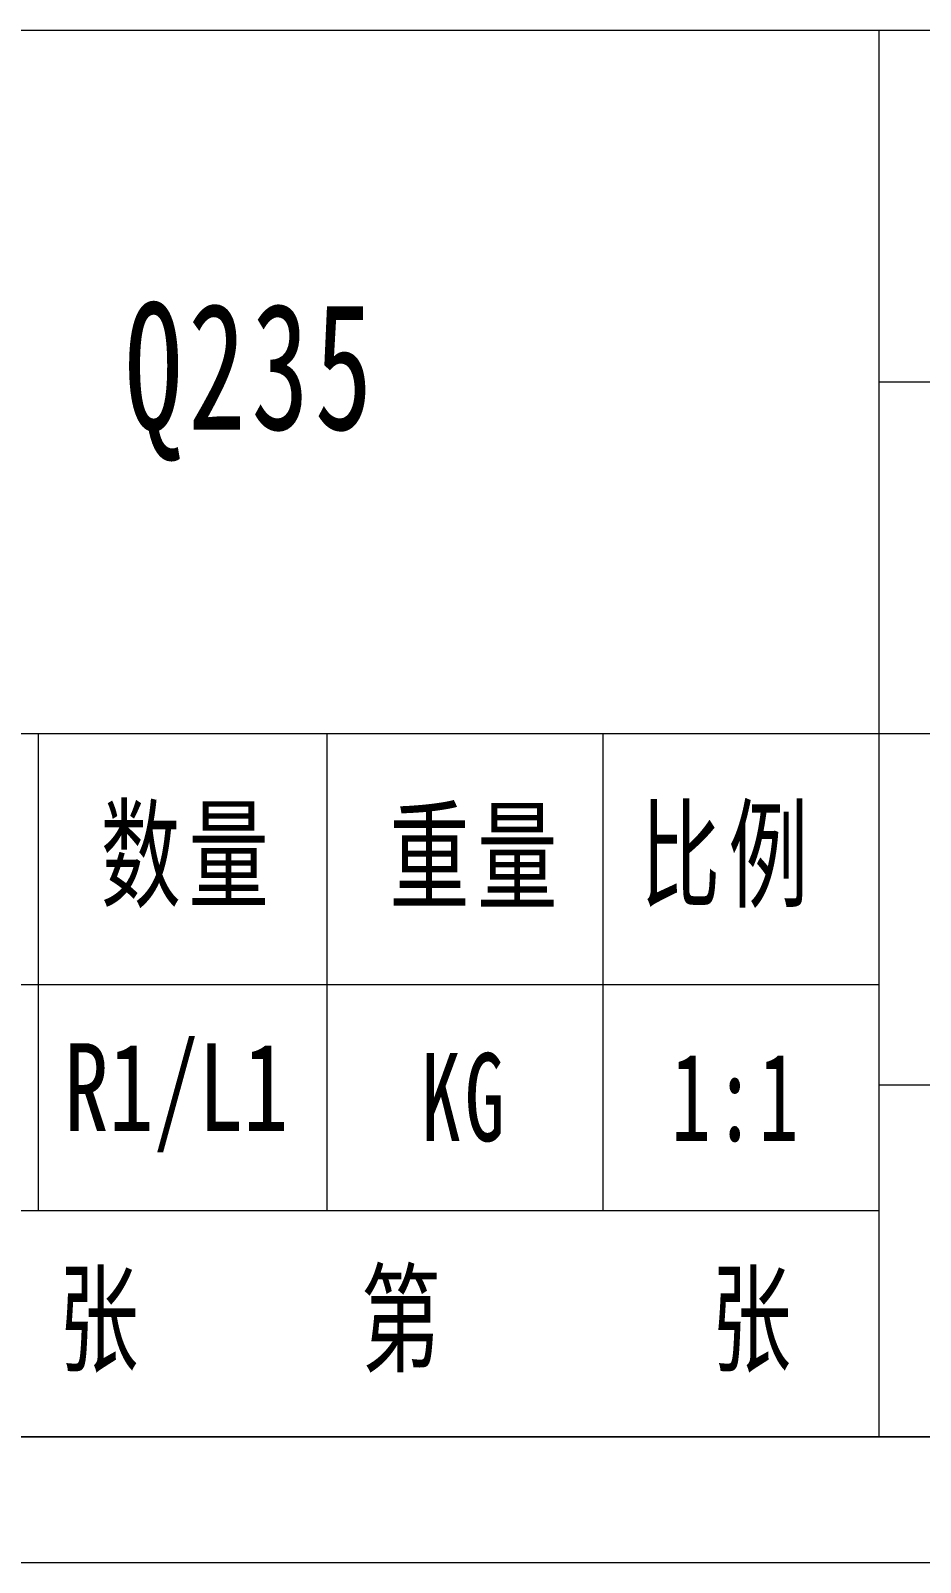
# Model space of a CAD drawing. Header units: millimetres. Extents: x -15766 to 80009, y -9701 to 15159.
# Drawn here: x -5960.6 to -5925.1, y 2838.5 to 2899.5 of the extents above; entities that cross this region are included whole.
import ezdxf

# ---------------------------------------------------------------- set-up
doc = ezdxf.new("R2010")
doc.units = ezdxf.units.MM
for name, color, linetype, lineweight in [('CDRAFT0', 7, 'Continuous', 18), ('title_frame', 7, 'Continuous', 18), ('尺寸线层', 3, 'Continuous', 18), ('粗实线层_1', 7, 'Continuous', 15), ('细实线层', 7, 'Continuous', 18)]:
    doc.layers.add(name, color=color, linetype=linetype, lineweight=lineweight)
doc.styles.add('标准', font='', dxfattribs={"width": 0.667})
doc.styles.get('标准').set_extended_font_data('宋体')

# ---------------------------------------------------------------- blocks, each defined once
blk = doc.blocks.new('*X1582')
at = {"layer": 'CDRAFT0'}
blk.add_line((0, 0), (420, 0), dxfattribs=at)
at = {"layer": '粗实线层_1'}
blk.add_line((25, 5), (415, 5), dxfattribs=at)

msp = doc.modelspace()

# ---------------------------------------------------------------- linework, layer by layer
at = {"layer": '粗实线层_1'}
for p, q in [((-5876.78947, 2899.48453), (-6056.78947, 2899.48453)), ((-5926.78947, 2899.48453), (-5926.78947, 2843.48453)), ((-5876.78947, 2885.48453), (-5926.78947, 2885.48453)), ((-5926.78947, 2871.48453), (-6056.78947, 2871.48453)), ((-5960.28947, 2871.48453), (-5960.28947, 2852.48453)), ((-5948.78947, 2871.48453), (-5948.78947, 2852.48453)), ((-5937.78947, 2871.48453), (-5937.78947, 2852.48453)), ((-5876.78947, 2871.48453), (-5926.78947, 2871.48453)), ((-5876.78947, 2857.48453), (-5926.78947, 2857.48453)), ((-5926.78947, 2852.48453), (-5976.78947, 2852.48453)), ((-5876.78947, 2843.48453), (-6056.78947, 2843.48453))]:
    msp.add_line(p, q, dxfattribs=at)
at = {"layer": '细实线层'}
msp.add_line((-5926.78947, 2861.48453), (-5976.78947, 2861.48453), dxfattribs=at)

# ---------------------------------------------------------------- block references
at = {"layer": 'title_frame'}
msp.add_blockref('*X1582', (-6291.78947, 2838.48453), dxfattribs=at)

# ---------------------------------------------------------------- texts
at = {"layer": '尺寸线层', "attachment_point": 5, "line_spacing_factor": 1.15057, "style": '标准'}
for s, insert, char_height, width in [('{\\T1.1;Q235}', (-5951.78947, 2885.48453), 5.0503058, 29.4580043), ('\\T1.1;数量', (-5954.28947, 2866.48453), 3.5, 22), ('\\T1.1;重量', (-5942.78947, 2866.48453), 3.5, 22), ('\\T1.1;比例', (-5932.78947, 2866.48453), 3.5, 22), ('{\\fFangSong|b0|i0|c134|p49;\\W0.75;\\C3;R1/L1}', (-5954.78947, 2856.98453), 3.5, 11), ('{\\T1.1;KG}', (-5943.28947, 2856.98453), 3.5, 11), ('\\T1.1;1:1', (-5932.45466, 2856.98453), 3.5, 10.6696195), ('\\T1.1;张', (-5957.71814, 2847.98453), 3.5, 8), ('\\T1.1;第', (-5945.67923, 2847.98453), 3.5, 8), ('\\T1.1;张', (-5931.71814, 2847.98453), 3.5, 8)]:
    msp.add_mtext(s, dxfattribs=dict(at, insert=insert, char_height=char_height, width=width))

doc.saveas('drawing.dxf')
